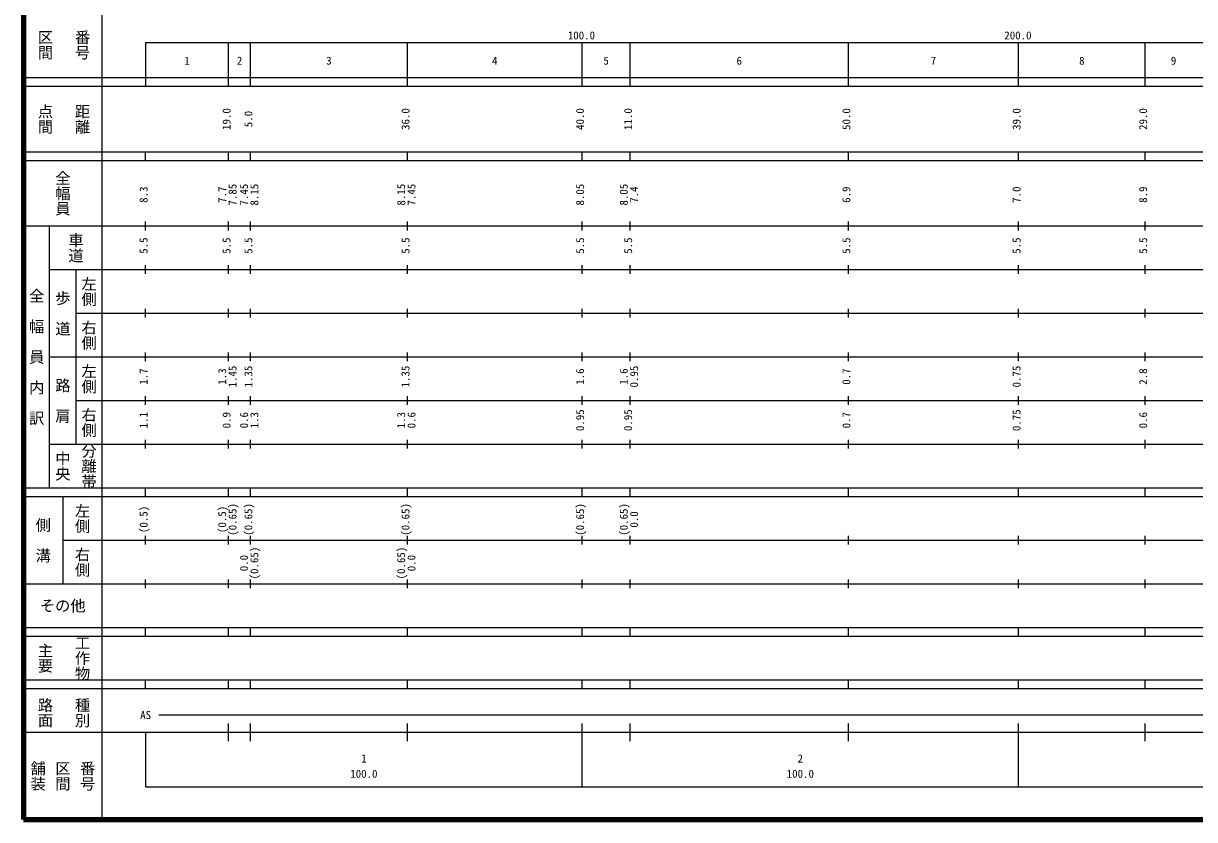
# Model space of a CAD drawing. Units: millimetres on the paper, enlarged 1000 times. Extents: x 40000 to 680000, y 20000 to 380000.
# Drawn here: x 40000 to 308320, y 20000 to 202409 of the extents above; entities that cross this region are included whole.
import ezdxf
from ezdxf.enums import TextEntityAlignment as Align

# ---------------------------------------------------------------- set-up
doc = ezdxf.new("R2010")
doc.units = ezdxf.units.MM
doc.header["$LTSCALE"] = 1000
doc.layers.add('M-TTL', color=2, linetype='Continuous', lineweight=140)
doc.layers.add('M-TTL-BAND', color=7, linetype='Continuous', lineweight=25)
doc.styles.add('@ＭＳ ゴシック', font='')
doc.styles.add('ＭＳ ゴシック', font='')
doc.styles.get('@ＭＳ ゴシック').set_extended_font_data('@MS Gothic')
doc.styles.get('ＭＳ ゴシック').set_extended_font_data('MS Gothic')

msp = doc.modelspace()

# ---------------------------------------------------------------- linework, layer by layer
at = {"layer": 'M-TTL'}
for p, q in [((40000, 380000), (40000, 20000)), ((40000, 20000), (680000, 20000))]:
    msp.add_line(p, q, dxfattribs=at)
at = {"layer": 'M-TTL-BAND'}
for p, q in [((58000, 370000), (58000, 20000)), ((68000, 198000), (579000, 198000)), ((68000, 198000), (68000, 188000)), ((87000, 188000), (87000, 198000)), ((92000, 188000), (92000, 198000)), ((128000, 188000), (128000, 198000)), ((168000, 188000), (168000, 198000)), ((179000, 188000), (179000, 198000)), ((229000, 188000), (229000, 198000)), ((268000, 188000), (268000, 198000)), ((297000, 188000), (297000, 198000)), ((40000, 190000), (579000, 190000)), ((40000, 188000), (579000, 188000)), ((40000, 173000), (579000, 173000)), ((68000, 171000), (68000, 173000)), ((87000, 171000), (87000, 173000)), ((92000, 171000), (92000, 173000)), ((128000, 171000), (128000, 173000)), ((168000, 171000), (168000, 173000)), ((179000, 171000), (179000, 173000)), ((229000, 171000), (229000, 173000)), ((268000, 171000), (268000, 173000)), ((297000, 171000), (297000, 173000)), ((40000, 171000), (579000, 171000)), ((40000, 156000), (579000, 156000)), ((46000, 96000), (46000, 156000)), ((68000, 155000), (68000, 157000)), ((87000, 155000), (87000, 157000)), ((92000, 155000), (92000, 157000)), ((128000, 155000), (128000, 157000)), ((168000, 155000), (168000, 157000)), ((179000, 155000), (179000, 157000)), ((229000, 155000), (229000, 157000)), ((268000, 155000), (268000, 157000)), ((297000, 155000), (297000, 157000)), ((46000, 146000), (579000, 146000)), ((52000, 146000), (52000, 106000)), ((68000, 145000), (68000, 147000)), ((87000, 145000), (87000, 147000)), ((92000, 145000), (92000, 147000)), ((128000, 145000), (128000, 147000)), ((168000, 145000), (168000, 147000)), ((179000, 145000), (179000, 147000)), ((229000, 145000), (229000, 147000)), ((268000, 145000), (268000, 147000)), ((297000, 145000), (297000, 147000)), ((68000, 135000), (68000, 137000)), ((87000, 135000), (87000, 137000)), ((92000, 135000), (92000, 137000)), ((128000, 135000), (128000, 137000)), ((168000, 135000), (168000, 137000)), ((179000, 135000), (179000, 137000)), ((229000, 135000), (229000, 137000)), ((268000, 135000), (268000, 137000)), ((297000, 135000), (297000, 137000)), ((52000, 136000), (579000, 136000)), ((68000, 125000), (68000, 127000)), ((87000, 125000), (87000, 127000)), ((92000, 125000), (92000, 127000)), ((128000, 125000), (128000, 127000)), ((168000, 125000), (168000, 127000)), ((179000, 125000), (179000, 127000)), ((229000, 125000), (229000, 127000)), ((268000, 125000), (268000, 127000)), ((297000, 125000), (297000, 127000)), ((46000, 126000), (579000, 126000)), ((52000, 116000), (579000, 116000)), ((68000, 115000), (68000, 117000)), ((87000, 115000), (87000, 117000)), ((92000, 115000), (92000, 117000)), ((128000, 115000), (128000, 117000)), ((168000, 115000), (168000, 117000)), ((179000, 115000), (179000, 117000)), ((229000, 115000), (229000, 117000)), ((268000, 115000), (268000, 117000)), ((297000, 115000), (297000, 117000)), ((46000, 106000), (579000, 106000)), ((68000, 105000), (68000, 107000)), ((87000, 105000), (87000, 107000)), ((92000, 105000), (92000, 107000)), ((128000, 105000), (128000, 107000)), ((168000, 105000), (168000, 107000)), ((179000, 105000), (179000, 107000)), ((229000, 105000), (229000, 107000)), ((268000, 105000), (268000, 107000)), ((297000, 105000), (297000, 107000)), ((40000, 96000), (579000, 96000)), ((40000, 94000), (579000, 94000)), ((49000, 94000), (49000, 74000)), ((68000, 94000), (68000, 96000)), ((87000, 94000), (87000, 96000)), ((92000, 94000), (92000, 96000)), ((128000, 94000), (128000, 96000)), ((168000, 94000), (168000, 96000)), ((179000, 94000), (179000, 96000)), ((229000, 94000), (229000, 96000)), ((268000, 94000), (268000, 96000)), ((297000, 94000), (297000, 96000)), ((49000, 84000), (579000, 84000)), ((68000, 83000), (68000, 85000)), ((87000, 83000), (87000, 85000)), ((92000, 83000), (92000, 85000)), ((128000, 83000), (128000, 85000)), ((168000, 83000), (168000, 85000)), ((179000, 83000), (179000, 85000)), ((229000, 83000), (229000, 85000)), ((268000, 83000), (268000, 85000)), ((297000, 83000), (297000, 85000)), ((40000, 74000), (579000, 74000)), ((68000, 73000), (68000, 75000)), ((87000, 73000), (87000, 75000)), ((92000, 73000), (92000, 75000)), ((128000, 73000), (128000, 75000)), ((168000, 73000), (168000, 75000)), ((179000, 73000), (179000, 75000)), ((229000, 73000), (229000, 75000)), ((268000, 73000), (268000, 75000)), ((297000, 73000), (297000, 75000)), ((40000, 64000), (579000, 64000)), ((40000, 62000), (579000, 62000)), ((68000, 62000), (68000, 64000)), ((87000, 62000), (87000, 64000)), ((92000, 62000), (92000, 64000)), ((128000, 62000), (128000, 64000)), ((168000, 62000), (168000, 64000)), ((179000, 62000), (179000, 64000)), ((229000, 62000), (229000, 64000)), ((268000, 62000), (268000, 64000)), ((297000, 62000), (297000, 64000)), ((40000, 52000), (579000, 52000)), ((68000, 50000), (68000, 52000)), ((87000, 50000), (87000, 52000)), ((92000, 50000), (92000, 52000)), ((128000, 50000), (128000, 52000)), ((168000, 50000), (168000, 52000)), ((179000, 50000), (179000, 52000)), ((229000, 50000), (229000, 52000)), ((268000, 50000), (268000, 52000)), ((297000, 50000), (297000, 52000)), ((40000, 50000), (579000, 50000)), ((71000, 44000), (565000, 44000)), ((87000, 38000), (87000, 42000)), ((92000, 38000), (92000, 42000)), ((128000, 38000), (128000, 42000)), ((168000, 27500), (168000, 42000)), ((179000, 38000), (179000, 42000)), ((229000, 38000), (229000, 42000)), ((268000, 27500), (268000, 42000)), ((297000, 38000), (297000, 42000)), ((40000, 40000), (579000, 40000)), ((68000, 40000), (68000, 27500)), ((68000, 27500), (579000, 27500))]:
    msp.add_line(p, q, dxfattribs=at)

# ---------------------------------------------------------------- texts
at = {"layer": 'M-TTL-BAND', "style": '@ＭＳ ゴシック'}
for s, p in [('区間', (45000, 197500)), ('番号', (53500, 197500)), ('点間', (45000, 180500)), ('距離', (53500, 180500)), ('全幅員', (49000, 163500)), ('車道', (52000, 151000)), ('左側', (55000, 141000)), ('全\u3000幅\u3000員\u3000内\u3000訳', (43000, 126000)), ('歩\u3000道', (49000, 136000)), ('右側', (55000, 131000)), ('左側', (55000, 121000)), ('路\u3000肩', (49000, 116000)), ('右側', (55000, 111000)), ('分離帯', (55000, 101000)), ('中央', (49000, 101000)), ('左側', (53500, 89000)), ('側\u3000溝', (44500, 84000)), ('右側', (53500, 79000)), ('工作物', (53500, 57000)), ('主要', (45000, 57000)), ('路面', (45000, 44500)), ('種別', (53500, 44500)), ('舗装', (43333, 30000)), ('区間', (49000, 30000)), ('番号', (54667, 30000))]:
    msp.add_text(s, height=2566, rotation=270, dxfattribs=at).set_placement(p, align=Align.MIDDLE_CENTER)
at = {"layer": 'M-TTL-BAND', "style": 'ＭＳ ゴシック'}
for s, p in [('100.0', (167844, 198195)), ('200.0', (267844, 198195)), ('1', (77500, 192405)), ('2', (89500, 192405)), ('3', (110000, 192405)), ('4', (148000, 192405)), ('5', (173500, 192405)), ('6', (204000, 192405)), ('7', (248500, 192405)), ('8', (282500, 192405)), ('9', (303500, 192405)), ('AS', (68000, 42500)), ('2', (218000, 32523)), ('1', (118000, 32523)), ('100.0', (118000, 29033)), ('100.0', (218000, 29033))]:
    msp.add_text(s, height=1833, dxfattribs=at).set_placement(p, align=Align.BOTTOM_CENTER)
for s, p in [('19.0', (88000, 180500)), ('36.0', (129000, 180500)), ('40.0', (169000, 180500)), ('11.0', (180000, 180500)), ('50.0', (230000, 180500)), ('39.0', (269000, 180500)), ('29.0', (298000, 180500)), ('5.0', (93000, 180500)), ('8.3', (69000, 163174)), ('7.7', (87000, 163174)), ('7.85', (89370, 163174)), ('7.45', (92000, 163174)), ('8.15', (94370, 163174)), ('8.15', (128000, 163174)), ('7.45', (130370, 163174)), ('8.05', (169000, 163174)), ('8.05', (179000, 163174)), ('7.4', (181370, 163174)), ('6.9', (230000, 163174)), ('7.0', (269000, 163174)), ('8.9', (298000, 163174)), ('5.5', (69000, 151500)), ('5.5', (88000, 151500)), ('5.5', (93000, 151500)), ('5.5', (129000, 151500)), ('5.5', (169000, 151500)), ('5.5', (180000, 151500)), ('5.5', (230000, 151500)), ('5.5', (269000, 151500)), ('5.5', (298000, 151500)), ('1.45', (89370, 121500)), ('1.35', (93000, 121500)), ('1.35', (129000, 121500)), ('0.95', (181370, 121500)), ('0.75', (269000, 121500)), ('1.7', (69000, 121500)), ('1.3', (87000, 121500)), ('1.6', (169000, 121500)), ('1.6', (179000, 121500)), ('0.7', (230000, 121500)), ('2.8', (298000, 121500)), ('1.1', (69000, 111500)), ('0.9', (88000, 111500)), ('0.6', (92000, 111500)), ('1.3', (94370, 111500)), ('1.3', (128000, 111500)), ('0.6', (130370, 111500)), ('0.95', (169000, 111500)), ('0.95', (180000, 111500)), ('0.7', (230000, 111500)), ('0.75', (269000, 111500)), ('0.6', (298000, 111500)), ('(0.5)', (69000, 88764)), ('(0.5)', (87000, 88764)), ('(0.65)', (89370, 88764)), ('(0.65)', (93000, 88764)), ('(0.65)', (129000, 88764)), ('(0.65)', (169000, 88764)), ('(0.65)', (179000, 88764)), ('0.0', (181370, 88764)), ('0.0', (92000, 78764)), ('(0.65)', (94370, 78764)), ('(0.65)', (128000, 78764)), ('0.0', (130370, 78764))]:
    msp.add_text(s, height=1833, rotation=90, dxfattribs=at).set_placement(p, align=Align.BOTTOM_CENTER)
msp.add_text('その他', height=2566, dxfattribs=at).set_placement((49000, 69000), align=Align.MIDDLE_CENTER)

doc.saveas('drawing.dxf')
